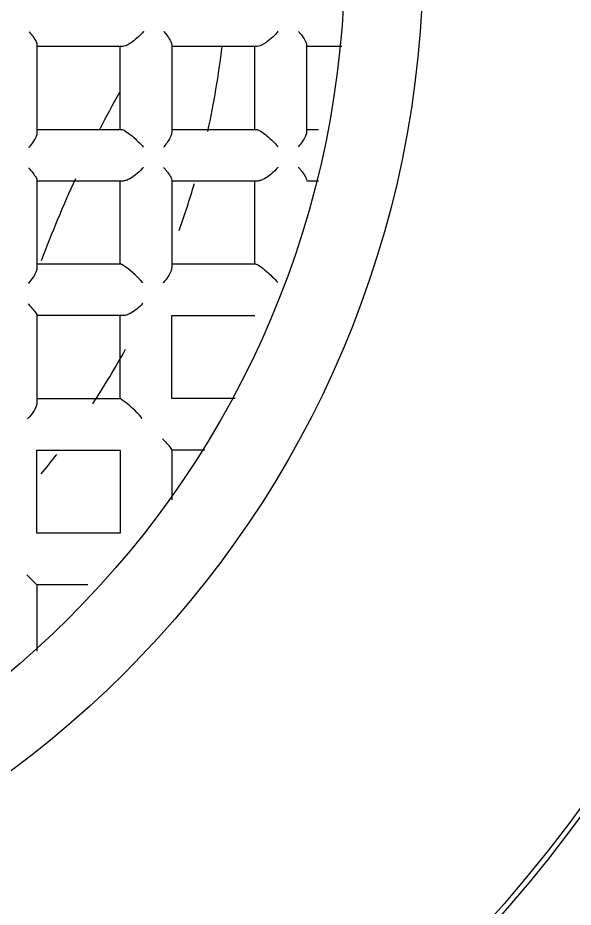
# Model space of a CAD drawing. Header units: millimetres. Extents: x -60 to 7633, y -2614 to 2146.
# Drawn here: x 3558.68 to 3562.23, y -2352.56 to -2346.88 of the extents above; entities that cross this region are included whole.
import ezdxf

# ---------------------------------------------------------------- set-up
doc = ezdxf.new("R2010")
doc.units = ezdxf.units.MM
doc.layers.get('0').update_dxf_attribs({"color": 250})

msp = doc.modelspace()

# ---------------------------------------------------------------- linework, layer by layer
at = {"linetype": 'Continuous'}
for p, q in [((3558.8058, -2347.0504), (3558.8058, -2347.6104)), ((3559.6658, -2347.0498), (3559.6658, -2347.6094)), ((3560.5258, -2347.0494), (3560.5258, -2347.6087)), ((3559.352, -2347.0604), (3558.8058, -2347.0604)), ((3559.3358, -2347.5904), (3559.3358, -2347.0604)), ((3560.2116, -2347.0604), (3559.6658, -2347.0604)), ((3560.1958, -2347.5904), (3560.1958, -2347.0604)), ((3560.7529, -2347.0604), (3560.5258, -2347.0604)), ((3558.8058, -2347.5904), (3559.343, -2347.5904)), ((3559.6658, -2347.5904), (3560.2039, -2347.5904)), ((3560.5258, -2347.5904), (3560.6034, -2347.5904)), ((3558.8058, -2347.9152), (3558.8058, -2348.4734)), ((3559.3558, -2347.9204), (3558.8058, -2347.9204)), ((3559.3358, -2348.4504), (3559.3358, -2347.9204)), ((3559.6658, -2347.914), (3559.6658, -2348.4723)), ((3560.215, -2347.9204), (3559.6658, -2347.9204)), ((3560.1958, -2348.4504), (3560.1958, -2347.9204)), ((3560.6039, -2347.9204), (3560.5258, -2347.9204)), ((3558.8058, -2348.4504), (3559.3395, -2348.4504)), ((3559.6658, -2348.4504), (3560.2006, -2348.4504)), ((3558.8058, -2348.7784), (3558.8058, -2349.3349)), ((3559.3585, -2348.7804), (3558.8058, -2348.7804)), ((3559.3358, -2349.3104), (3559.3358, -2348.7804)), ((3559.6658, -2349.3104), (3559.6658, -2348.7804)), ((3559.6658, -2348.7804), (3560.1958, -2348.7804)), ((3558.8058, -2349.3104), (3559.3372, -2349.3104)), ((3560.0708, -2349.3104), (3559.6658, -2349.3104)), ((3558.8058, -2350.1704), (3558.8058, -2349.6404)), ((3558.8058, -2349.6404), (3559.3358, -2349.6404)), ((3559.3358, -2349.6404), (3559.3358, -2350.1704)), ((3559.6658, -2349.6392), (3559.6658, -2349.9576)), ((3559.8765, -2349.6404), (3559.6658, -2349.6404)), ((3559.3358, -2350.1704), (3558.8058, -2350.1704)), ((3558.7411, -2350.4358), (3558.8058, -2350.5004)), ((3559.1311, -2350.5004), (3558.8058, -2350.5004)), ((3558.8058, -2350.5004), (3558.8058, -2350.9232))]:
    msp.add_line(p, q, dxfattribs=at)
for radius in [32.5, 31.9997, 10.48, 9.28, 6.5, 6]:
    msp.add_circle((3554.7708, -2346.4654), radius, dxfattribs=at)
for centre, radius, start, end in [((3554.7708, -2346.4654), 9.315, 255, 195), ((3554.7708, -2346.4654), 5.25, 347.4837, 353.4893), ((3566.2237, -2351.2094), 7.8965, 150.78745, 152.71126), ((3566.2237, -2351.2094), 7.8965, 155.27307, 159.38747), ((3554.7708, -2346.4654), 5.25, 340.2936, 343.7203), ((3559.0922, -2348.8859), 0.5008, 38.9866, 60.4073), ((3554.7708, -2346.4654), 5.25, 326.757, 331.2107), ((3558.9539, -2349.8783), 0.6851, 40.0843, 55.9782), ((3554.7708, -2346.4654), 5.25, 320.6826, 322.4231)]:
    msp.add_arc(centre, radius, start, end, dxfattribs=at)
for points, knots in [([(3558.7554, -2346.9667), (3558.7558, -2346.9671), (3558.7562, -2346.9676), (3558.7566, -2346.9681), (3558.7646, -2346.9774), (3558.7719, -2346.9866), (3558.7784, -2346.9955), (3558.7874, -2347.0078), (3558.7949, -2347.0197), (3558.7998, -2347.03), (3558.8035, -2347.0379), (3558.8058, -2347.045), (3558.8058, -2347.0504)], [0, 0, 0, 0, 0.014488, 0.014488, 0.014488, 0.301476, 0.301476, 0.301476, 0.699355, 0.699355, 0.699355, 1, 1, 1, 1]), ([(3559.4855, -2346.9657), (3559.4851, -2346.9662), (3559.4847, -2346.9667), (3559.4843, -2346.9672), (3559.4778, -2346.9746), (3559.4708, -2346.982), (3559.4636, -2346.9892), (3559.451, -2347.0019), (3559.4372, -2347.0143), (3559.423, -2347.0252), (3559.4125, -2347.0333), (3559.4016, -2347.0407), (3559.3911, -2347.0467), (3559.3838, -2347.0508), (3559.3766, -2347.0543), (3559.37, -2347.0567), (3559.3633, -2347.0591), (3559.3571, -2347.0604), (3559.352, -2347.0604)], [0, 0, 0, 0, 0.010995, 0.010995, 0.010995, 0.179887, 0.179887, 0.179887, 0.477631, 0.477631, 0.477631, 0.696815, 0.696815, 0.696815, 0.847685, 0.847685, 0.847685, 1, 1, 1, 1]), ([(3559.6155, -2346.9656), (3559.6159, -2346.966), (3559.6163, -2346.9665), (3559.6167, -2346.967), (3559.6246, -2346.9762), (3559.632, -2346.9854), (3559.6384, -2346.9943), (3559.6474, -2347.0066), (3559.6549, -2347.0186), (3559.6598, -2347.0291), (3559.6635, -2347.037), (3559.6658, -2347.0443), (3559.6658, -2347.0498)], [0, 0, 0, 0, 0.014538, 0.014538, 0.014538, 0.300085, 0.300085, 0.300085, 0.698371, 0.698371, 0.698371, 1, 1, 1, 1]), ([(3560.3456, -2346.9649), (3560.3452, -2346.9654), (3560.3448, -2346.9659), (3560.3443, -2346.9663), (3560.3374, -2346.9743), (3560.33, -2346.9822), (3560.3222, -2346.9899), (3560.3096, -2347.0025), (3560.2958, -2347.0148), (3560.2817, -2347.0256), (3560.2713, -2347.0336), (3560.2605, -2347.041), (3560.2502, -2347.0468), (3560.243, -2347.0509), (3560.2358, -2347.0544), (3560.2293, -2347.0567), (3560.2227, -2347.0591), (3560.2166, -2347.0604), (3560.2116, -2347.0604)], [0, 0, 0, 0, 0.010919, 0.010919, 0.010919, 0.190851, 0.190851, 0.190851, 0.485058, 0.485058, 0.485058, 0.700722, 0.700722, 0.700722, 0.84966, 0.84966, 0.84966, 1, 1, 1, 1]), ([(3560.4756, -2346.9648), (3560.476, -2346.9653), (3560.4764, -2346.9657), (3560.4768, -2346.9662), (3560.4847, -2346.9754), (3560.492, -2346.9846), (3560.4984, -2346.9934), (3560.5074, -2347.0058), (3560.5149, -2347.0178), (3560.5198, -2347.0284), (3560.5235, -2347.0364), (3560.5258, -2347.0438), (3560.5258, -2347.0494)], [0, 0, 0, 0, 0.014572, 0.014572, 0.014572, 0.299332, 0.299332, 0.299332, 0.697774, 0.697774, 0.697774, 1, 1, 1, 1]), ([(3558.8058, -2347.6104), (3558.8058, -2347.6176), (3558.8036, -2347.6263), (3558.8, -2347.6353), (3558.7954, -2347.6467), (3558.7884, -2347.6591), (3558.7801, -2347.6714), (3558.7727, -2347.6822), (3558.7641, -2347.6932), (3558.7548, -2347.7038), (3558.7544, -2347.7043), (3558.754, -2347.7048), (3558.7535, -2347.7053)], [0, 0, 0, 0, 0.29257, 0.29257, 0.29257, 0.661572, 0.661572, 0.661572, 0.985055, 0.985055, 0.985055, 1, 1, 1, 1]), ([(3559.343, -2347.5904), (3559.356, -2347.5904), (3559.3862, -2347.6105), (3559.4387, -2347.6548), (3559.4636, -2347.6797), (3559.4841, -2347.7031)], [0, 0, 0, 0, 0.5, 0.5, 1, 1, 1, 1]), ([(3559.6658, -2347.6094), (3559.6658, -2347.6165), (3559.6636, -2347.6251), (3559.6599, -2347.634), (3559.6553, -2347.6454), (3559.6482, -2347.6578), (3559.6397, -2347.6702), (3559.6326, -2347.6805), (3559.6244, -2347.6911), (3559.6155, -2347.7013), (3559.6151, -2347.7018), (3559.6147, -2347.7023), (3559.6142, -2347.7028)], [0, 0, 0, 0, 0.296183, 0.296183, 0.296183, 0.671794, 0.671794, 0.671794, 0.98504, 0.98504, 0.98504, 1, 1, 1, 1]), ([(3560.2039, -2347.5904), (3560.2176, -2347.5904), (3560.2475, -2347.61), (3560.2996, -2347.6533), (3560.3242, -2347.6779), (3560.3446, -2347.7013)], [0, 0, 0, 0, 0.5, 0.5, 1, 1, 1, 1]), ([(3560.5258, -2347.6087), (3560.5258, -2347.6157), (3560.5236, -2347.6241), (3560.5199, -2347.6331), (3560.5152, -2347.6444), (3560.5081, -2347.6568), (3560.4995, -2347.6692), (3560.4926, -2347.6793), (3560.4846, -2347.6895), (3560.4759, -2347.6996), (3560.4755, -2347.7), (3560.4751, -2347.7005), (3560.4747, -2347.701)], [0, 0, 0, 0, 0.298388, 0.298388, 0.298388, 0.678333, 0.678333, 0.678333, 0.985043, 0.985043, 0.985043, 1, 1, 1, 1]), ([(3558.7531, -2347.8367), (3558.7535, -2347.8372), (3558.7539, -2347.8376), (3558.7543, -2347.8381), (3558.7633, -2347.8483), (3558.7716, -2347.8582), (3558.7788, -2347.8676), (3558.7876, -2347.8791), (3558.7951, -2347.8899), (3558.7999, -2347.8989), (3558.8035, -2347.9055), (3558.8058, -2347.9113), (3558.8058, -2347.9152)], [0, 0, 0, 0, 0.013875, 0.013875, 0.013875, 0.328614, 0.328614, 0.328614, 0.714539, 0.714539, 0.714539, 1, 1, 1, 1]), ([(3559.4838, -2347.8344), (3559.4834, -2347.8349), (3559.4829, -2347.8354), (3559.4825, -2347.8358), (3559.4804, -2347.8382), (3559.4782, -2347.8406), (3559.476, -2347.8429), (3559.4633, -2347.8565), (3559.4491, -2347.8698), (3559.4344, -2347.8815), (3559.423, -2347.8905), (3559.411, -2347.8988), (3559.3994, -2347.9055), (3559.3915, -2347.9099), (3559.3836, -2347.9137), (3559.3762, -2347.9163), (3559.3688, -2347.9189), (3559.3617, -2347.9204), (3559.3558, -2347.9204)], [0, 0, 0, 0, 0.011718, 0.011718, 0.011718, 0.068124, 0.068124, 0.068124, 0.400143, 0.400143, 0.400143, 0.655537, 0.655537, 0.655537, 0.826845, 0.826845, 0.826845, 1, 1, 1, 1]), ([(3559.6139, -2347.834), (3559.6143, -2347.8345), (3559.6147, -2347.8349), (3559.6151, -2347.8354), (3559.6237, -2347.8452), (3559.6316, -2347.8549), (3559.6386, -2347.864), (3559.6475, -2347.8758), (3559.655, -2347.887), (3559.6599, -2347.8964), (3559.6635, -2347.9034), (3559.6658, -2347.9096), (3559.6658, -2347.914)], [0, 0, 0, 0, 0.014053, 0.014053, 0.014053, 0.317836, 0.317836, 0.317836, 0.709169, 0.709169, 0.709169, 1, 1, 1, 1]), ([(3560.3443, -2347.8323), (3560.3439, -2347.8328), (3560.3435, -2347.8333), (3560.3431, -2347.8338), (3560.3399, -2347.8373), (3560.3367, -2347.8409), (3560.3334, -2347.8444), (3560.3206, -2347.8578), (3560.3064, -2347.8708), (3560.2918, -2347.8824), (3560.2806, -2347.8912), (3560.2689, -2347.8993), (3560.2575, -2347.9058), (3560.2497, -2347.9101), (3560.242, -2347.9138), (3560.2348, -2347.9164), (3560.2275, -2347.919), (3560.2207, -2347.9204), (3560.215, -2347.9204)], [0, 0, 0, 0, 0.011532, 0.011532, 0.011532, 0.094971, 0.094971, 0.094971, 0.419472, 0.419472, 0.419472, 0.666035, 0.666035, 0.666035, 0.832141, 0.832141, 0.832141, 1, 1, 1, 1]), ([(3560.4744, -2347.8321), (3560.4748, -2347.8325), (3560.4752, -2347.833), (3560.4756, -2347.8335), (3560.484, -2347.843), (3560.4917, -2347.8525), (3560.4985, -2347.8616), (3560.5074, -2347.8735), (3560.5149, -2347.8849), (3560.5198, -2347.8946), (3560.5235, -2347.9019), (3560.5258, -2347.9084), (3560.5258, -2347.913)], [0, 0, 0, 0, 0.014174, 0.014174, 0.014174, 0.311497, 0.311497, 0.311497, 0.705829, 0.705829, 0.705829, 1, 1, 1, 1]), ([(3558.8058, -2348.4734), (3558.8058, -2348.4809), (3558.8037, -2348.4897), (3558.8002, -2348.4988), (3558.7958, -2348.5101), (3558.7892, -2348.5222), (3558.7813, -2348.5342), (3558.7728, -2348.5471), (3558.7625, -2348.5601), (3558.7513, -2348.5724), (3558.7509, -2348.5729), (3558.7504, -2348.5734), (3558.75, -2348.5738)], [0, 0, 0, 0, 0.275395, 0.275395, 0.275395, 0.616959, 0.616959, 0.616959, 0.985316, 0.985316, 0.985316, 1, 1, 1, 1]), ([(3559.6658, -2348.4723), (3559.6658, -2348.4797), (3559.6636, -2348.4885), (3559.6601, -2348.4976), (3559.6556, -2348.509), (3559.6489, -2348.5213), (3559.6408, -2348.5333), (3559.6328, -2348.5453), (3559.6233, -2348.5573), (3559.613, -2348.5689), (3559.6125, -2348.5694), (3559.6121, -2348.5699), (3559.6116, -2348.5704)], [0, 0, 0, 0, 0.283277, 0.283277, 0.283277, 0.637032, 0.637032, 0.637032, 0.985179, 0.985179, 0.985179, 1, 1, 1, 1]), ([(3560.2006, -2348.4504), (3560.2061, -2348.4504), (3560.2167, -2348.4557), (3560.2417, -2348.4726), (3560.2556, -2348.4837), (3560.2959, -2348.5188), (3560.3214, -2348.5444), (3560.3426, -2348.5681)], [0, 0, 0, 0, 0.25, 0.25, 0.5, 0.5, 1, 1, 1, 1]), ([(3558.7494, -2348.705), (3558.7498, -2348.7054), (3558.7502, -2348.7058), (3558.7506, -2348.7063), (3558.7615, -2348.7181), (3558.7715, -2348.7294), (3558.78, -2348.7397), (3558.7884, -2348.7498), (3558.7955, -2348.7591), (3558.8002, -2348.7664), (3558.8036, -2348.7717), (3558.8058, -2348.7761), (3558.8058, -2348.7784)], [0, 0, 0, 0, 0.013256, 0.013256, 0.013256, 0.376555, 0.376555, 0.376555, 0.73636, 0.73636, 0.73636, 1, 1, 1, 1]), ([(3559.481, -2348.7019), (3559.4805, -2348.7024), (3559.4801, -2348.7029), (3559.4796, -2348.7033), (3559.4683, -2348.7157), (3559.4557, -2348.7276), (3559.4426, -2348.7383), (3559.4306, -2348.7481), (3559.4179, -2348.7572), (3559.4054, -2348.7643), (3559.397, -2348.7691), (3559.3886, -2348.7731), (3559.3807, -2348.776), (3559.3727, -2348.7788), (3559.365, -2348.7804), (3559.3585, -2348.7804)], [0, 0, 0, 0, 0.012409, 0.012409, 0.012409, 0.32604, 0.32604, 0.32604, 0.61467, 0.61467, 0.61467, 0.806249, 0.806249, 0.806249, 1, 1, 1, 1]), ([(3559.6079, -2349.5674), (3559.6083, -2349.5679), (3559.6087, -2349.5683), (3559.6091, -2349.5687), (3559.6208, -2349.5812), (3559.6315, -2349.5931), (3559.6405, -2349.6036), (3559.6488, -2349.6132), (3559.6557, -2349.622), (3559.6603, -2349.6286), (3559.6637, -2349.6335), (3559.6658, -2349.6373), (3559.6658, -2349.6392)], [0, 0, 0, 0, 0.013053, 0.013053, 0.013053, 0.395638, 0.395638, 0.395638, 0.744467, 0.744467, 0.744467, 1, 1, 1, 1])]:
    msp.add_open_spline(points, degree=3, knots=knots, dxfattribs=at)
msp.add_open_spline([(3558.8058, -2349.3349), (3558.8058, -2349.3646), (3558.7783, -2349.4065), (3558.7458, -2349.4404)], degree=3, dxfattribs=at)

doc.saveas('drawing.dxf')
